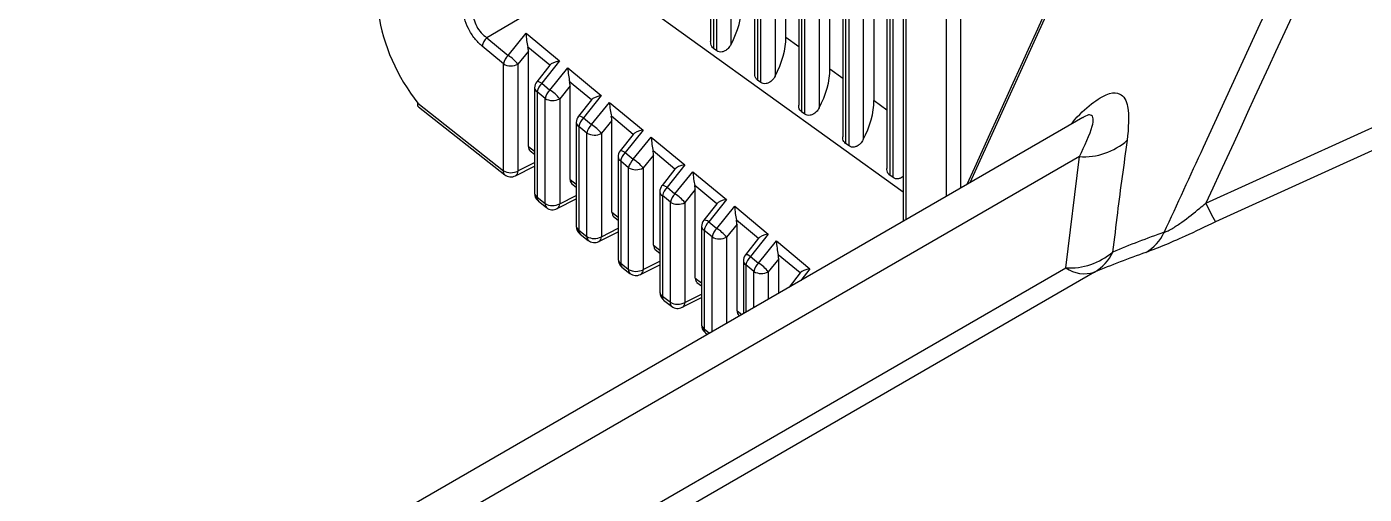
# Model space of a CAD drawing. Extents: x 17.3 to 113.1, y 4.8 to 84.5.
# Drawn here: x 76.976 to 78.307, y 67.445 to 67.91 of the extents above; entities that cross this region are included whole.
import ezdxf

# ---------------------------------------------------------------- set-up
doc = ezdxf.new("R2010")
doc.units = 0
doc.header["$MEASUREMENT"] = 0
doc.layers.add('OBJECT', color=7, linetype='CONTINUOUS')

msp = doc.modelspace()

# ---------------------------------------------------------------- linework, layer by layer
at = {"layer": 'OBJECT'}
for p, q in [((78.2758, 68.5481), (77.9142, 67.7546)), ((77.6564, 68.3772), (77.6564, 67.895)), ((77.6593, 68.3758), (77.6593, 67.8883)), ((77.6627, 67.8859), (77.6627, 68.3745)), ((77.6767, 68.3729), (77.6767, 67.8922)), ((77.7002, 68.3572), (77.7002, 67.8634)), ((77.7032, 68.3559), (77.7032, 67.8568)), ((77.7065, 67.8543), (77.7065, 68.3552)), ((77.7206, 68.3538), (77.7206, 67.8607)), ((77.7313, 67.8995), (77.7313, 68.346)), ((77.7441, 68.3373), (77.7441, 67.8319)), ((77.747, 68.3365), (77.747, 67.8252)), ((77.7503, 67.8228), (77.7503, 68.3361)), ((77.7644, 68.3344), (77.7644, 67.8291)), ((77.7752, 67.868), (77.7752, 68.3238)), ((77.7879, 68.3174), (77.7879, 67.8004)), ((77.7908, 68.3161), (77.7908, 67.7937)), ((77.7942, 67.7913), (77.7942, 68.3145)), ((77.8083, 68.3081), (77.8083, 67.7976)), ((77.819, 67.8364), (77.819, 68.3032)), ((77.8318, 68.2999), (77.8318, 67.7689)), ((77.8347, 68.2948), (77.8347, 67.7622)), ((77.838, 67.7598), (77.838, 68.2938)), ((77.848, 68.2645), (77.848, 67.7164)), ((77.8506, 68.2607), (77.8506, 67.7179)), ((77.8911, 67.7412), (77.8911, 68.1808)), ((77.9049, 68.1803), (77.9049, 67.7492)), ((77.5443, 67.9638), (77.4338, 67.8989)), ((77.848, 67.7454), (77.5443, 67.9638)), ((77.455, 67.8813), (77.4729, 67.9033)), ((77.4729, 67.9033), (77.5061, 67.8758)), ((77.4504, 67.8729), (77.4292, 67.8905)), ((77.4338, 67.8989), (77.455, 67.8813)), ((77.4964, 67.8716), (77.4747, 67.8896)), ((77.6627, 67.8859), (77.6593, 67.8883)), ((77.7313, 67.8995), (77.7441, 67.8903)), ((77.4752, 67.8855), (77.4648, 67.8727)), ((77.4752, 67.7908), (77.4752, 67.8855)), ((77.5061, 67.8758), (77.4885, 67.8536)), ((77.4504, 67.7667), (77.4504, 67.8729)), ((77.4648, 67.8727), (77.4648, 67.7665)), ((77.4964, 67.8716), (77.4835, 67.8552)), ((77.4965, 67.8469), (77.5144, 67.8689)), ((77.5144, 67.8689), (77.5476, 67.8414)), ((77.7752, 67.868), (77.7879, 67.8588)), ((78.149, 67.7344), (78.4361, 67.8646)), ((77.4813, 67.849), (77.4813, 67.7442)), ((77.4885, 67.8536), (77.4965, 67.8469)), ((77.5167, 67.8511), (77.5063, 67.8383)), ((77.5379, 67.8371), (77.5162, 67.8552)), ((77.5167, 67.7581), (77.5167, 67.8511)), ((77.7065, 67.8543), (77.7032, 67.8568)), ((77.4919, 67.8385), (77.4839, 67.8452)), ((77.4839, 67.8452), (77.4839, 67.7403)), ((77.4919, 67.734), (77.4919, 67.8385)), ((77.5063, 67.8383), (77.5063, 67.7338)), ((77.5379, 67.8372), (77.525, 67.8208)), ((77.5476, 67.8414), (77.5301, 67.8191)), ((77.538, 67.8125), (77.5559, 67.8345)), ((77.5559, 67.8345), (77.5892, 67.8069)), ((77.819, 67.8364), (77.8318, 67.8273)), ((78.4434, 67.8454), (78.1587, 67.7158)), ((77.3653, 67.8338), (77.4504, 67.7667)), ((77.3658, 67.8303), (77.4516, 67.7627)), ((77.7503, 67.8228), (77.747, 67.8252)), ((78.0268, 67.8196), (75.6455, 66.4449)), ((77.5228, 67.8146), (77.5228, 67.7115)), ((77.5334, 67.8041), (77.5254, 67.8107)), ((77.5254, 67.8107), (77.5254, 67.7076)), ((77.5301, 67.8191), (77.538, 67.8125)), ((77.5582, 67.8167), (77.5478, 67.8039)), ((77.5795, 67.8027), (77.5577, 67.8208)), ((77.5582, 67.7254), (77.5582, 67.8167)), ((78.0267, 67.8195), (78.0267, 67.8195)), ((77.5334, 67.7013), (77.5334, 67.8041)), ((77.5478, 67.8039), (77.5478, 67.7011)), ((77.5795, 67.8028), (77.5665, 67.7864)), ((77.5892, 67.8069), (77.5716, 67.7847)), ((77.5795, 67.7781), (77.5974, 67.8001)), ((77.5974, 67.8001), (77.6307, 67.7725)), ((77.4752, 67.7908), (77.4813, 67.786)), ((77.4769, 67.7865), (77.4813, 67.783)), ((77.5716, 67.7847), (77.5795, 67.7781)), ((77.5997, 67.7823), (77.5893, 67.7695)), ((77.621, 67.7683), (77.5992, 67.7864)), ((77.5997, 67.6927), (77.5997, 67.7823)), ((77.7942, 67.7913), (77.7908, 67.7937)), ((78.0233, 67.7807), (75.6774, 66.4265)), ((77.4623, 67.7617), (77.4813, 67.7713)), ((77.4648, 67.7665), (77.4813, 67.7748)), ((77.5644, 67.7802), (77.5644, 67.6787)), ((77.5749, 67.7697), (77.567, 67.7763)), ((77.567, 67.7763), (77.567, 67.6749)), ((77.5749, 67.6686), (77.5749, 67.7697)), ((77.5893, 67.7695), (77.5893, 67.6684)), ((77.621, 67.7683), (77.6081, 67.7519)), ((77.6307, 67.7725), (77.6131, 67.7503)), ((78.0097, 67.6701), (78.0233, 67.7807)), ((77.5167, 67.7581), (77.5228, 67.7533)), ((77.621, 67.7437), (77.6389, 67.7657)), ((77.6389, 67.7657), (77.6722, 67.7381)), ((77.838, 67.7598), (77.8347, 67.7622)), ((77.5063, 67.7338), (77.5228, 67.7421)), ((77.5184, 67.7538), (77.5228, 67.7503)), ((77.6059, 67.7457), (77.6059, 67.646)), ((77.6164, 67.7353), (77.6085, 67.7419)), ((77.6085, 67.7419), (77.6085, 67.6421)), ((77.6131, 67.7503), (77.621, 67.7437)), ((77.6412, 67.7479), (77.6308, 67.7351)), ((77.6626, 67.7338), (77.6407, 67.752)), ((77.6412, 67.66), (77.6412, 67.7479)), ((77.4839, 67.7403), (77.4919, 67.734)), ((77.4851, 67.7363), (77.4931, 67.73)), ((77.5038, 67.729), (77.5228, 67.7386)), ((77.6164, 67.6359), (77.6164, 67.7353)), ((77.6308, 67.7351), (77.6308, 67.6357)), ((77.6626, 67.7339), (77.6496, 67.7175)), ((77.6722, 67.7381), (77.6547, 67.7158)), ((77.6625, 67.7093), (77.6804, 67.7313)), ((77.6804, 67.7313), (77.7138, 67.7036)), ((77.5582, 67.7254), (77.5644, 67.7205)), ((77.5599, 67.7211), (77.5644, 67.7175)), ((77.6547, 67.7158), (77.6625, 67.7093)), ((77.7041, 67.6994), (77.6822, 67.7176)), ((77.5254, 67.7076), (77.5334, 67.7013)), ((77.5267, 67.7036), (77.5346, 67.6973)), ((77.5453, 67.6963), (77.5644, 67.7059)), ((77.5478, 67.7011), (77.5644, 67.7095)), ((77.6475, 67.7113), (77.6475, 67.6133)), ((77.6579, 67.7009), (77.65, 67.7074)), ((77.65, 67.7074), (77.65, 67.6094)), ((77.6827, 67.7135), (77.6723, 67.7007)), ((77.6827, 67.6273), (77.6827, 67.7135)), ((77.7138, 67.7036), (77.6962, 67.6814)), ((77.5997, 67.6927), (77.6059, 67.6878)), ((77.6014, 67.6884), (77.6059, 67.6848)), ((77.6579, 67.6066), (77.6579, 67.7009)), ((77.6723, 67.7007), (77.6723, 67.615)), ((77.7041, 67.6995), (77.6912, 67.6831)), ((77.704, 67.6749), (77.7219, 67.6969)), ((77.7219, 67.6969), (77.7553, 67.6692)), ((77.567, 67.6749), (77.5749, 67.6686)), ((77.5893, 67.6684), (77.6059, 67.6768)), ((77.689, 67.6769), (77.689, 67.6246)), ((77.6962, 67.6814), (77.704, 67.6749)), ((77.7242, 67.6791), (77.7138, 67.6663)), ((77.7456, 67.665), (77.7237, 67.6832)), ((77.7242, 67.6449), (77.7242, 67.6791)), ((75.7665, 66.3751), (78.0097, 67.6701)), ((78.0383, 67.6658), (75.7844, 66.3647)), ((77.5682, 67.6709), (77.5761, 67.6646)), ((77.5868, 67.6636), (77.6059, 67.6732)), ((77.6994, 67.6665), (77.6916, 67.673)), ((77.6916, 67.673), (77.6916, 67.6261)), ((77.6994, 67.6306), (77.6994, 67.6665)), ((77.7138, 67.6663), (77.7138, 67.6389)), ((77.7457, 67.665), (77.7345, 67.6508)), ((77.7553, 67.6692), (77.7462, 67.6576)), ((77.6412, 67.66), (77.6475, 67.6551)), ((77.6429, 67.6557), (77.6475, 67.6521)), ((77.6085, 67.6421), (77.6164, 67.6359)), ((77.6097, 67.6381), (77.6176, 67.6319)), ((77.6283, 67.6309), (77.6475, 67.6405)), ((77.6308, 67.6357), (77.6475, 67.6441)), ((77.6827, 67.6273), (77.6874, 67.6236)), ((77.6844, 67.623), (77.6852, 67.6224)), ((77.65, 67.6094), (77.6554, 67.6052)), ((77.6513, 67.6054), (77.6532, 67.6039))]:
    msp.add_line(p, q, dxfattribs=at)
at = {"layer": 'OBJECT', "flags": 128}
for points in [[(77.4885, 67.8536), (77.487, 67.8544), (77.4857, 67.855), (77.4847, 67.8554), (77.4839, 67.8554), (77.4835, 67.8552), (77.4835, 67.8552)], [(77.5301, 67.8191), (77.5286, 67.82), (77.5273, 67.8206), (77.5262, 67.8209), (77.5254, 67.821), (77.525, 67.8208), (77.525, 67.8208)], [(77.5716, 67.7847), (77.5701, 67.7855), (77.5688, 67.7861), (77.5678, 67.7865), (77.567, 67.7866), (77.5665, 67.7864), (77.5665, 67.7864)], [(77.6131, 67.7503), (77.6117, 67.7511), (77.6104, 67.7517), (77.6093, 67.7521), (77.6085, 67.7521), (77.6081, 67.7519), (77.6081, 67.7519)], [(77.6547, 67.7158), (77.6532, 67.7167), (77.6519, 67.7173), (77.6509, 67.7176), (77.6501, 67.7177), (77.6496, 67.7175), (77.6496, 67.7175)], [(77.6962, 67.6814), (77.6948, 67.6822), (77.6935, 67.6829), (77.6924, 67.6832), (77.6916, 67.6833), (77.6912, 67.6831), (77.6912, 67.6831)]]:
    msp.add_lwpolyline(points, dxfattribs=at)
at = {"layer": 'OBJECT'}
for centre, radius, start, end in [((77.4449, 67.8873), 0.016, 133.6083, 168.5589), ((77.466, 67.8698), 0.016, 133.6099, 168.5573), ((77.4343, 67.848), 0.0392, 38.9141, 58.1145), ((77.4578, 67.8862), 0.0153, 240.7189, 297.2474), ((77.4913, 67.849), 0.01, 141.7023, 180), ((77.4861, 67.8494), 0.0048, 184.7461, 242.4684), ((77.4995, 67.842), 0.016, 133.6073, 168.5591), ((77.5075, 67.8354), 0.016, 133.6076, 168.5596), ((77.4993, 67.8518), 0.0153, 240.7192, 297.247), ((77.4758, 67.8136), 0.0392, 38.9102, 58.1184), ((77.5328, 67.8146), 0.01, 141.7023, 180), ((77.5276, 67.815), 0.0048, 184.7359, 242.473), ((77.5411, 67.8076), 0.016, 133.6079, 168.5557), ((77.5491, 67.801), 0.016, 133.6097, 168.5546), ((77.5173, 67.7792), 0.0392, 38.9141, 58.1145), ((77.5408, 67.8174), 0.0153, 240.7183, 297.247), ((78.0278, 67.8456), 0.065, 266.0076, 311.5138), ((77.5744, 67.7802), 0.01, 141.7023, 180), ((77.5826, 67.7731), 0.016, 133.6076, 168.5596), ((77.5692, 67.7806), 0.0048, 184.7417, 242.4728), ((77.5906, 67.7666), 0.016, 133.6028, 168.5616), ((77.5823, 67.783), 0.0153, 240.72, 297.2453), ((77.5588, 67.7448), 0.0392, 38.9113, 58.1173), ((77.4545, 67.7659), 0.00428, 168.0469, 226.5812), ((77.4578, 67.78), 0.0153, 240.7189, 297.2474), ((77.4578, 67.7706), 0.01, 231.7639, 296.8224), ((77.4595, 67.7662), 0.00534, 302.1027, 3.0011), ((77.4913, 67.7442), 0.01, 180, 231.7639), ((77.4861, 67.7446), 0.0048, 184.7461, 242.4684), ((77.6159, 67.7457), 0.01, 141.7023, 180), ((77.6107, 67.7461), 0.0048, 184.7359, 242.473), ((77.6242, 67.7387), 0.016, 133.6074, 168.5563), ((77.6321, 67.7322), 0.016, 133.6099, 168.5573), ((77.6003, 67.7104), 0.0392, 38.9141, 58.1145), ((77.4881, 67.7395), 0.00428, 168.0478, 226.5873), ((77.4961, 67.7332), 0.00428, 168.0343, 226.5932), ((77.4993, 67.7473), 0.0153, 240.7192, 297.247), ((77.4993, 67.7379), 0.01, 231.7639, 296.8224), ((77.501, 67.7335), 0.00534, 302.0971, 3.0016), ((77.6238, 67.7486), 0.0153, 240.7189, 297.2474), ((78.4251, 67.8665), 0.3061, 205.5718, 209.4975), ((77.6575, 67.7113), 0.01, 141.7023, 180), ((77.6657, 67.7043), 0.016, 133.6076, 168.5596), ((77.5328, 67.7115), 0.01, 180, 231.7639), ((77.5276, 67.7119), 0.0048, 184.7359, 242.473), ((77.5296, 67.7067), 0.00428, 168.051, 226.5803), ((77.5376, 67.7004), 0.00428, 168.0501, 226.5818), ((77.5408, 67.7146), 0.0153, 240.7183, 297.247), ((77.6523, 67.7117), 0.0048, 184.7417, 242.4728), ((77.6736, 67.6978), 0.016, 133.6104, 168.554), ((77.6418, 67.676), 0.0392, 38.9102, 58.1184), ((78.4132, 66.8297), 0.9275, 109.2326, 112.622), ((78.0658, 67.7252), 0.0463, 300.7098, 334.7343), ((77.5408, 67.7052), 0.01, 231.7639, 296.8224), ((77.5425, 67.7008), 0.00534, 302.1029, 2.9959), ((77.6654, 67.7142), 0.0153, 240.7183, 297.247), ((77.5744, 67.6787), 0.01, 180, 231.7639), ((77.5692, 67.6791), 0.0048, 184.7417, 242.4728), ((77.5711, 67.674), 0.00428, 168.0495, 226.5825), ((77.699, 67.6769), 0.01, 141.7023, 180), ((77.6938, 67.6773), 0.0048, 184.7359, 242.473), ((77.7073, 67.6698), 0.016, 133.6093, 168.5544), ((77.7151, 67.6634), 0.016, 133.6078, 168.5565), ((77.6833, 67.6416), 0.0392, 38.9146, 58.1139), ((78.0134, 67.7362), 0.0662, 266.8013, 310.4873), ((78.0152, 67.705), 0.0455, 300.6317, 335.1333), ((78.3941, 66.8121), 0.9249, 109.2328, 112.6215), ((77.5791, 67.6677), 0.00428, 168.049, 226.579), ((77.5823, 67.6819), 0.0153, 240.72, 297.2453), ((77.5823, 67.6725), 0.01, 231.7639, 296.8224), ((77.584, 67.6681), 0.00534, 302.0952, 3.0036), ((77.7069, 67.6798), 0.0153, 240.7194, 297.2459), ((78.0284, 67.6971), 0.0328, 235.4267, 287.6572), ((77.6159, 67.646), 0.01, 180, 231.7639), ((77.6107, 67.6464), 0.0048, 184.7359, 242.473), ((77.6127, 67.6413), 0.00428, 168.0391, 226.5961), ((77.6206, 67.635), 0.00428, 168.0469, 226.5812), ((77.6238, 67.6492), 0.0153, 240.7189, 297.2474), ((77.6255, 67.6354), 0.00534, 302.1027, 3.0011), ((77.6238, 67.6398), 0.01, 231.7639, 296.8224), ((77.6575, 67.6133), 0.01, 180, 231.7639), ((77.6523, 67.6137), 0.0048, 184.7417, 242.4728), ((77.6542, 67.6085), 0.00428, 168.0469, 226.5812)]:
    msp.add_arc(centre, radius, start, end, dxfattribs=at)
for centre, major_axis, ratio, start_param, end_param in [((77.6447, 67.9068), (0.0301, 0.0521), 0.583023, 4.769095, 5.494025), ((77.3985, 67.8926), (-0.0508, 0.0976), 0.546171, 0.990968, 1.912502), ((77.4756, 67.8988), (-0.0014, 0.0139), 0.177178, 1.220717, 2.275128), ((77.4685, 67.89), (-0.004, 0.0102), 0.521, 4.064683, 4.470943), ((77.6886, 67.8753), (0.0301, 0.0521), 0.583023, 4.769095, 5.494025), ((77.5089, 67.8712), (0.0131, 0.0014), 0.372225, 1.746516, 2.800928), ((77.5172, 67.8644), (-0.0014, 0.0139), 0.177178, 1.220717, 2.275128), ((77.7324, 67.8437), (0.0301, 0.0521), 0.583023, 4.769095, 5.494025), ((77.51, 67.8556), (-0.004, 0.0102), 0.521, 4.064683, 4.470943), ((77.5504, 67.8368), (0.0131, 0.0014), 0.372225, 1.746516, 2.800928), ((77.5587, 67.83), (-0.0014, 0.0139), 0.177178, 1.220717, 2.275128), ((77.7762, 67.8122), (0.0301, 0.0521), 0.583023, 4.769095, 5.494025), ((77.5515, 67.8212), (-0.004, 0.0102), 0.521, 4.064683, 4.470943), ((77.5919, 67.8024), (0.0131, 0.0014), 0.372225, 1.746516, 2.800928), ((77.6002, 67.7956), (-0.0014, 0.0139), 0.177178, 1.220717, 2.275128), ((77.4823, 67.7949), (0.00505, 0.00871), 0.579362, 2.356901, 3.059174), ((77.593, 67.7868), (-0.004, 0.0102), 0.521, 4.064683, 4.470943), ((77.6335, 67.768), (0.0131, 0.0014), 0.372225, 1.746516, 2.800928), ((77.5238, 67.7622), (0.00505, 0.00871), 0.579362, 2.356901, 3.059174), ((77.6417, 67.7612), (-0.0014, 0.0139), 0.177178, 1.220717, 2.275128), ((77.6345, 67.7524), (-0.004, 0.0102), 0.521, 4.064683, 4.470943), ((77.675, 67.7335), (0.0131, 0.0014), 0.372225, 1.746516, 2.800928), ((77.6832, 67.7268), (-0.0014, 0.0139), 0.177178, 1.220717, 2.275128), ((77.5654, 67.7295), (0.00505, 0.00871), 0.579362, 2.356901, 3.059174), ((77.676, 67.718), (-0.004, 0.0102), 0.521, 4.064683, 4.470943), ((77.7166, 67.6991), (0.0131, 0.0014), 0.372225, 1.746516, 2.800928), ((77.6069, 67.6968), (0.00505, 0.00871), 0.579362, 2.356901, 3.059174), ((77.7247, 67.6924), (-0.0014, 0.0139), 0.177178, 1.220717, 2.275128), ((77.7175, 67.6836), (-0.004, 0.0102), 0.521, 4.064683, 4.470943), ((77.7581, 67.6647), (0.0131, 0.0014), 0.372225, 1.746516, 2.800928), ((77.6484, 67.6641), (0.00505, 0.00871), 0.579362, 2.356901, 3.059174), ((77.6899, 67.6314), (0.00505, 0.00871), 0.579362, 2.356901, 3.059174)]:
    msp.add_ellipse(centre, major_axis=major_axis, ratio=ratio, start_param=start_param, end_param=end_param, dxfattribs=at)
for points, knots in [([(78.1077, 67.7054), (78.1207, 67.7337), (78.1939, 67.8925), (78.3503, 68.231), (78.4932, 68.541), (78.5761, 68.7206)], [0, 0, 0, 0, 0.083458, 0.469005, 1, 1, 1, 1]), ([(78.6055, 68.7227), (78.5275, 68.5536), (78.3755, 68.2244), (78.2232, 67.8948), (78.149, 67.7344)], [0, 0, 0, 0, 0.513344, 1, 1, 1, 1]), ([(78.2705, 68.5415), (78.2322, 68.4577), (78.1121, 68.1947), (77.9927, 67.9319), (77.9113, 67.7529)], [0, 0, 0, 0, 0.318953, 1, 1, 1, 1]), ([(77.4292, 67.8905), (77.4266, 67.8929), (77.4215, 67.8977), (77.4153, 67.9077), (77.4112, 67.9179), (77.4101, 67.9243), (77.4096, 67.9273)], [0, 0, 0, 0, 0.2618794, 0.5244054, 0.7764165, 1, 1, 1, 1]), ([(77.4196, 67.9267), (77.4198, 67.9236), (77.4202, 67.9181), (77.4235, 67.9101), (77.428, 67.9034), (77.4319, 67.9004), (77.4338, 67.8989)], [0, 0, 0, 0, 0.2953363, 0.5247161, 0.7544597, 1, 1, 1, 1]), ([(77.6593, 67.8883), (77.6587, 67.8889), (77.6574, 67.8901), (77.6565, 67.8925), (77.6565, 67.8942), (77.6565, 67.895)], [0, 0, 0, 0, 0.359223, 0.716963, 1, 1, 1, 1]), ([(77.6767, 67.8922), (77.6759, 67.8908), (77.6743, 67.8882), (77.671, 67.8858), (77.6679, 67.8846), (77.665, 67.8846), (77.6634, 67.8855), (77.6627, 67.8859)], [0, 0, 0, 0, 0.278303, 0.490796, 0.665964, 0.842113, 1, 1, 1, 1]), ([(77.7032, 67.8568), (77.7025, 67.8574), (77.7012, 67.8586), (77.7003, 67.861), (77.7003, 67.8627), (77.7003, 67.8634)], [0, 0, 0, 0, 0.3592213, 0.7169463, 1, 1, 1, 1]), ([(77.7206, 67.8607), (77.7197, 67.8592), (77.7181, 67.8567), (77.7149, 67.8542), (77.7118, 67.8531), (77.7088, 67.8531), (77.7072, 67.8539), (77.7065, 67.8543)], [0, 0, 0, 0, 0.278291, 0.490778, 0.665963, 0.842112, 1, 1, 1, 1]), ([(78.0145, 67.8125), (78.016, 67.8142), (78.0239, 67.8237), (78.0381, 67.836), (78.0538, 67.8449), (78.066, 67.8438), (78.0739, 67.8298), (78.072, 67.8092), (78.0709, 67.7969)], [0, 0, 0, 0, 0.032795, 0.183792, 0.335539, 0.472549, 0.684509, 1, 1, 1, 1]), ([(77.3659, 67.8304), (77.3657, 67.8306), (77.3651, 67.831), (77.365, 67.8323), (77.3652, 67.8333), (77.3653, 67.8337), (77.3653, 67.8338)], [0, 0, 0, 0, 0.270236, 0.749398, 0.969629, 1, 1, 1, 1]), ([(77.747, 67.8252), (77.7464, 67.8258), (77.7451, 67.827), (77.7442, 67.8295), (77.7442, 67.8312), (77.7442, 67.8319)], [0, 0, 0, 0, 0.359223, 0.716963, 1, 1, 1, 1]), ([(77.7644, 67.8291), (77.7635, 67.8277), (77.762, 67.8252), (77.7587, 67.8227), (77.7556, 67.8216), (77.7526, 67.8216), (77.7511, 67.8224), (77.7503, 67.8228)], [0, 0, 0, 0, 0.278302, 0.490787, 0.665965, 0.842113, 1, 1, 1, 1]), ([(78.0233, 67.7807), (78.0286, 67.7917), (78.0357, 67.8065), (78.0377, 67.8191), (78.0354, 67.8225), (78.0312, 67.8222), (78.0277, 67.82), (78.0269, 67.8194)], [0, 0, 0, 0, 0.496134, 0.671223, 0.847599, 0.963564, 1, 1, 1, 1]), ([(77.7908, 67.7937), (77.7902, 67.7943), (77.7889, 67.7955), (77.788, 67.7979), (77.788, 67.7996), (77.788, 67.8004)], [0, 0, 0, 0, 0.3591898, 0.716945, 1, 1, 1, 1]), ([(77.8083, 67.7976), (77.8074, 67.7962), (77.8058, 67.7937), (77.8026, 67.7912), (77.7994, 67.79), (77.7965, 67.79), (77.7949, 67.7909), (77.7942, 67.7913)], [0, 0, 0, 0, 0.278291, 0.490778, 0.665963, 0.842112, 1, 1, 1, 1]), ([(78.0709, 67.7969), (78.0675, 67.7729), (78.0623, 67.7359), (78.058, 67.6989), (78.0564, 67.6858)], [0, 0, 0, 0, 0.648491, 1, 1, 1, 1]), ([(77.8347, 67.7622), (77.834, 67.7628), (77.8327, 67.764), (77.8319, 67.7664), (77.8318, 67.7681), (77.8318, 67.7689)], [0, 0, 0, 0, 0.359191, 0.716962, 1, 1, 1, 1]), ([(77.848, 67.7611), (77.8474, 67.7606), (77.846, 67.7594), (77.8433, 67.7585), (77.8403, 67.7585), (77.8388, 67.7594), (77.838, 67.7598)], [0, 0, 0, 0, 0.204203, 0.477979, 0.753272, 1, 1, 1, 1]), ([(78.1077, 67.7054), (78.1089, 67.7059), (78.1115, 67.7068), (78.1176, 67.7103), (78.1285, 67.7177), (78.1395, 67.7264), (78.1471, 67.7327), (78.149, 67.7344)], [0, 0, 0, 0, 0.116851, 0.233194, 0.437973, 0.85443, 1, 1, 1, 1]), ([(78.1587, 67.7158), (78.1486, 67.711), (78.1306, 67.7024), (78.1057, 67.6915), (78.0947, 67.6874), (78.0894, 67.6854)], [0, 0, 0, 0, 0.396713, 0.706828, 1, 1, 1, 1])]:
    msp.add_open_spline(points, degree=3, knots=knots, dxfattribs=at)

doc.saveas('drawing.dxf')
